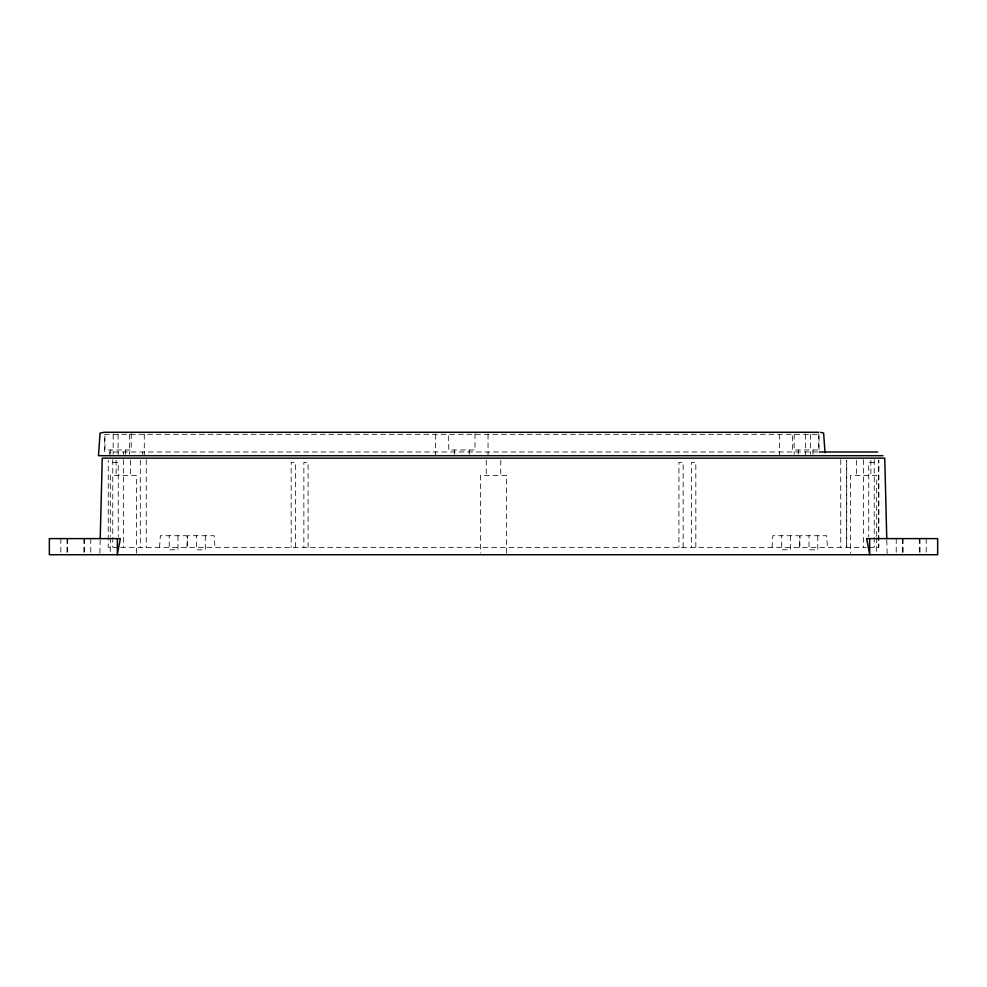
<?xml version="1.0" encoding="UTF-8"?>
<svg xmlns="http://www.w3.org/2000/svg" width="987" height="987" viewBox="0 0 987 987"><rect width="100%" height="100%" fill="white"/><g stroke="black" fill="none" stroke-linecap="round" stroke-linejoin="round"><path stroke-width="0.74" stroke-dasharray="4.93 3.7" d="M99.86 553.251L100.193 540.074M159.549 547.353L160.35 535.719L186.851 535.719L187.666 547.353M186.864 547.353L187.678 535.719L214.179 535.719L214.981 547.353M772.019 547.353L772.821 535.719L799.322 535.719L800.136 547.353M799.334 547.353L800.149 535.719L826.65 535.719L827.451 547.353M817.828 451.984L109.273 451.984L109.273 454.452M112.765 462.422L118.255 462.422L118.255 536.743M874.235 462.422L868.745 462.422L868.745 536.743M118.255 547.353L108.237 547.353L108.237 460.275M120.636 547.353L866.364 547.353M868.745 547.353L878.751 547.353L878.763 460.275L878.751 547.353M886.807 540.074L887.177 554.719M926.188 538.606L926.188 553.251M919.983 538.606L920.02 553.251M919.316 538.606L919.316 553.251M903.105 538.606L903.105 553.251M902.439 538.606L902.439 553.251M902.402 538.606L902.402 553.251M896.233 538.606L896.233 553.251M876.703 536.422L876.703 475.45L850.547 475.45L850.547 553.189M876.703 537.952L876.703 553.189M874.235 459.671L874.235 547.353M870.879 460.25L870.879 475.45M863.391 459.671L863.391 547.353M856.371 460.25L856.371 475.45M840.751 459.671L840.751 547.353M819.037 449.578L819.037 434.292L104.684 434.292L104.671 454.168M818.754 433.762L818.754 449.998L792.475 449.998L792.475 433.762M817.779 535.719L817.779 549.808L809.007 549.808L809.007 535.719M812.98 449.998L812.98 454.267M810.524 434.292L810.524 454.168M805.614 434.292L805.614 455.698M798.249 449.998L798.249 454.267M794.153 434.292L794.153 454.168M790.464 535.719L790.464 549.808L781.692 549.808L781.692 535.719M779.409 434.292L779.409 455.698M695.835 547.353L695.835 462.422L691.603 462.422L691.603 547.353M683.14 547.353L683.14 462.422L678.92 462.422L678.92 547.353M506.578 553.189L506.578 475.45L480.422 475.45L480.422 553.189M500.754 460.25L500.754 475.45M488.047 434.292L488.047 455.698M486.246 460.25L486.246 475.45M474.994 433.762L474.994 449.998L448.715 449.998L448.715 433.762M469.22 449.998L469.22 454.267M454.489 449.998L454.489 454.267M435.649 434.292L435.649 455.698M308.08 547.353L308.08 462.422L303.86 462.422L303.86 547.353M295.397 547.353L295.397 462.422L291.165 462.422L291.165 547.353M205.308 535.719L205.308 549.808L196.536 549.808L196.536 535.719M177.993 535.719L177.993 549.808L169.221 549.808L169.221 535.719M146.249 459.671L146.249 547.353M144.287 434.292L144.299 455.698M142.757 451.984L142.757 454.452M140.314 460.275L140.29 547.353M136.453 553.189L136.453 475.45L110.297 475.45L110.297 536.422M131.234 433.762L131.234 449.998L104.955 449.998L104.955 433.762M130.629 460.25L130.629 475.45M129.556 434.292L129.556 454.168M125.46 449.998L125.46 454.267M123.609 459.671L123.609 547.353M123.375 451.984L123.375 454.452M118.095 434.292L118.095 455.698M116.121 460.25L116.121 475.45M113.184 434.292L113.184 454.168M112.765 459.671L112.765 547.353M110.729 449.998L110.729 454.267M110.297 537.952L110.297 553.189M90.767 538.606L90.767 553.251M84.598 538.606L84.561 553.251M83.895 538.606L83.895 553.251M67.684 538.606L67.684 553.251M67.017 538.606L66.98 553.251M60.812 538.606L60.812 553.251M846.686 547.353L846.686 460.275L846.673 547.353"/><path stroke-width="1.48" d="M117.379 538.606L117.28 554.719L120.34 538.606L49.35 538.606L49.35 554.719L937.65 554.719L937.65 538.606L866.66 538.606L869.72 554.719L869.621 538.606M100.23 538.606L102.241 458.141L884.759 458.141L886.77 538.606M104.129 432.281L100.069 433.096L98.466 455.698L882.97 455.698M104.955 432.281L818.754 432.281M819.37 451.984L877.727 451.984M820.616 432.318L823.627 433.096L825.021 452.675"/></g></svg>
